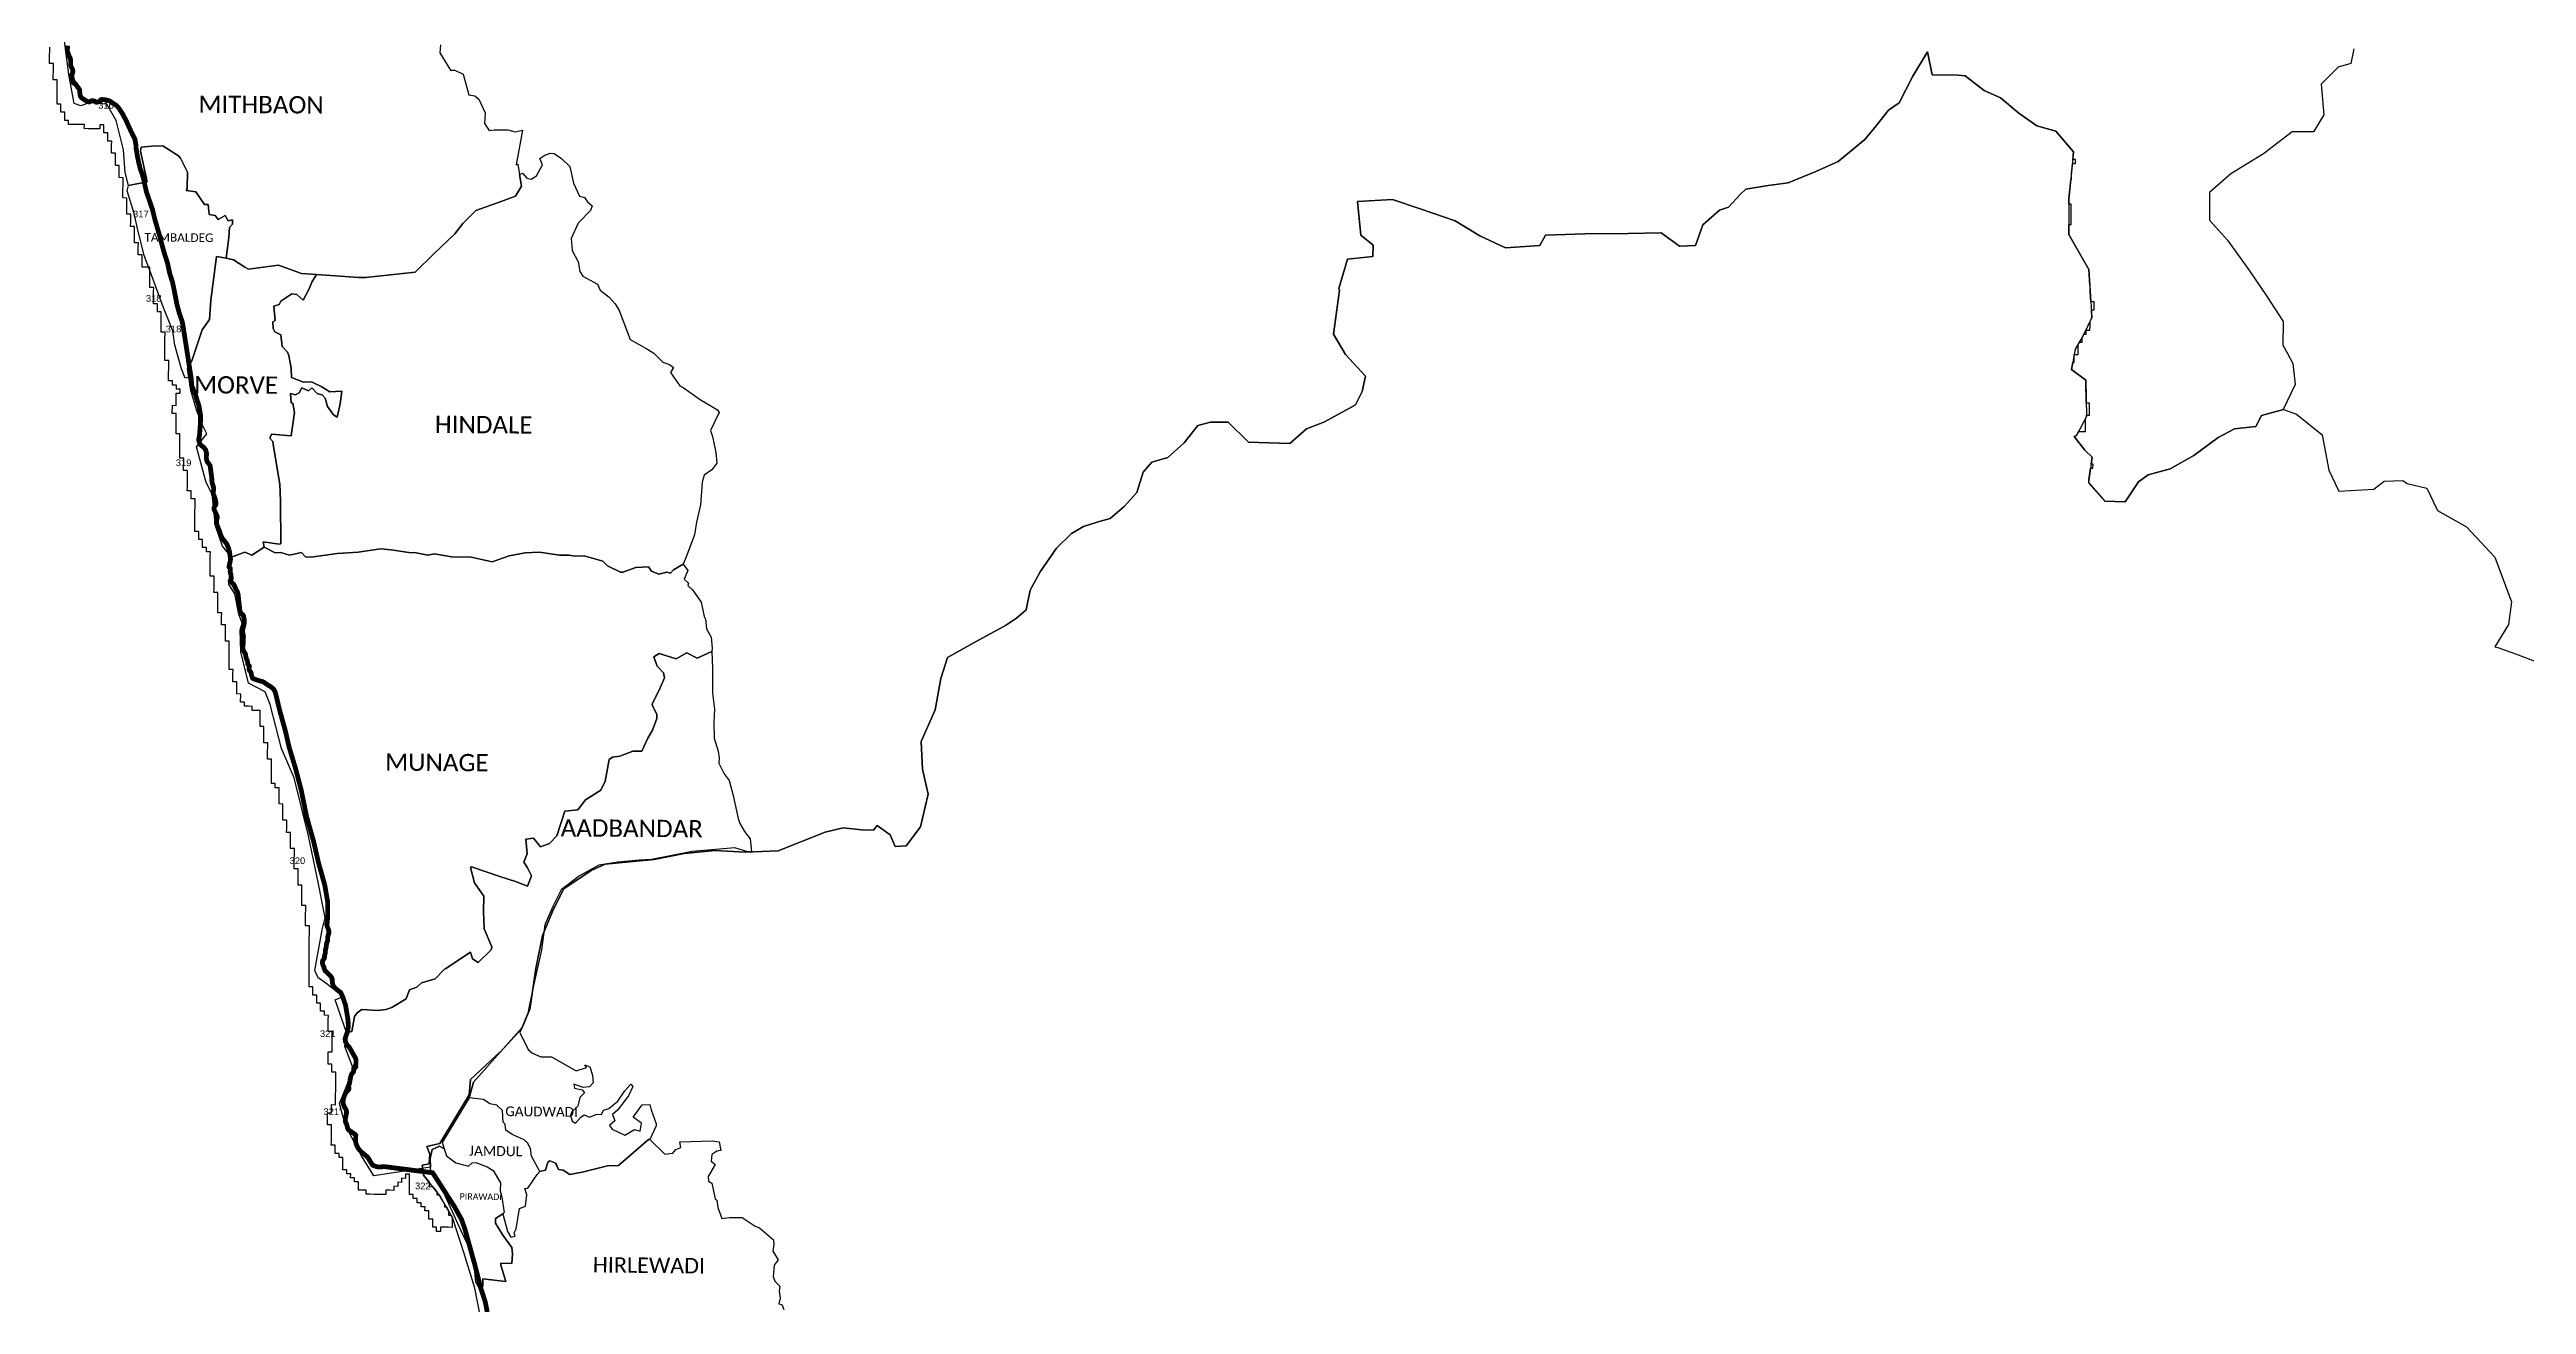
# Model space of a CAD drawing. Header units: metres. Extents: x 0 to 561379, y 0 to 4092696.
# Drawn here: x 328780 to 354622, y 1790208 to 1803302 of the extents above; entities that cross this region are included whole.
import ezdxf

# ---------------------------------------------------------------- set-up
doc = ezdxf.new("R2010")
doc.units = ezdxf.units.M
for name, color, linetype in [('COASTLINE', 5, 'Continuous'), ('NATURALLY PROTECTED', 3, 'Continuous'), ('TALUKA BOUNDRY', 150, 'Continuous'), ('VILLAGE BOUNDRY', 32, 'Continuous'), ('VILLAGE NAME', 1, 'Continuous')]:
    doc.layers.add(name, color=color, linetype=linetype)
doc.styles.get("Standard").update_dxf_attribs({"font": 'arial.ttf'})

msp = doc.modelspace()

# ---------------------------------------------------------------- linework, layer by layer
at = {"layer": 'COASTLINE', "const_width": 50, "flags": 128}
msp.add_lwpolyline([(328970, 1803343), (328968, 1803323), (328964, 1803302), (328966, 1803289), (328968, 1803276), (328974, 1803262), (328978, 1803252), (328981, 1803239), (328985, 1803233), (328988, 1803226), (328992, 1803220), (328995, 1803210), (329000, 1803194), (329000, 1803178), (328999, 1803152), (329001, 1803139), (329006, 1803122), (329014, 1803106), (329020, 1803094), (329022, 1803084), (329023, 1803070), (329021, 1803060), (329015, 1803051), (329012, 1803043), (329012, 1803031), (329015, 1803010), (329016, 1802989), (329019, 1802983), (329024, 1802978), (329027, 1802971), (329028, 1802963), (329029, 1802955), (329033, 1802951), (329036, 1802949), (329045, 1802947), (329055, 1802938), (329065, 1802921), (329078, 1802905), (329088, 1802892), (329094, 1802882), (329094, 1802872), (329094, 1802860), (329096, 1802845), (329098, 1802826), (329104, 1802812), (329115, 1802798), (329134, 1802784), (329156, 1802771), (329170, 1802762), (329186, 1802757), (329196, 1802756), (329201, 1802758), (329209, 1802764), (329217, 1802768), (329228, 1802769), (329240, 1802766), (329250, 1802764), (329254, 1802762), (329255, 1802760), (329265, 1802753), (329270, 1802752), (329296, 1802757), (329306, 1802767), (329311, 1802776), (329317, 1802780), (329326, 1802781), (329342, 1802780), (329359, 1802778), (329385, 1802773), (329408, 1802765), (329434, 1802748), (329470, 1802724), (329489, 1802707), (329501, 1802693), (329538, 1802637), (329574, 1802570), (329615, 1802481), (329639, 1802428), (329670, 1802368), (329681, 1802306), (329683, 1802271), (329695, 1802194), (329713, 1802109), (329726, 1802057), (329744, 1802010), (329761, 1801951), (329771, 1801903), (329791, 1801815), (329832, 1801697), (329854, 1801631), (329881, 1801521), (329896, 1801469), (329915, 1801403), (329927, 1801365), (329933, 1801341), (329945, 1801293), (329974, 1801187), (330010, 1801076), (330034, 1800965), (330062, 1800877), (330081, 1800787), (330110, 1800638), (330135, 1800546), (330162, 1800470), (330173, 1800414), (330259, 1799863), (330257, 1799849), (330263, 1799825), (330262, 1799816), (330260, 1799802), (330265, 1799791), (330282, 1799750), (330292, 1799724), (330301, 1799706), (330321, 1799637), (330336, 1799595), (330354, 1799497), (330355, 1799420), (330349, 1799337), (330342, 1799258), (330336, 1799238), (330339, 1799210), (330353, 1799180), (330391, 1799149), (330408, 1799126), (330417, 1799091), (330416, 1799037), (330419, 1799016), (330427, 1798998), (330445, 1798977), (330455, 1798960), (330458, 1798936), (330464, 1798893), (330472, 1798836), (330473, 1798803), (330478, 1798772), (330489, 1798743), (330492, 1798715), (330489, 1798689), (330487, 1798672), (330490, 1798658), (330500, 1798638), (330510, 1798604), (330516, 1798580), (330516, 1798562), (330512, 1798548), (330499, 1798530), (330496, 1798521), (330495, 1798507), (330509, 1798476), (330520, 1798452), (330527, 1798438), (330529, 1798425), (330528, 1798410), (330522, 1798387), (330522, 1798353), (330534, 1798323), (330552, 1798280), (330569, 1798228), (330582, 1798203), (330628, 1798144), (330648, 1798097), (330658, 1798056), (330668, 1797986), (330663, 1797954), (330658, 1797934), (330654, 1797917), (330652, 1797909), (330653, 1797902), (330660, 1797894), (330665, 1797888), (330666, 1797882), (330665, 1797867), (330664, 1797862), (330665, 1797846), (330668, 1797836), (330672, 1797823), (330673, 1797805), (330677, 1797789), (330676, 1797780), (330672, 1797770), (330665, 1797760), (330664, 1797756), (330666, 1797752), (330673, 1797747), (330680, 1797741), (330689, 1797733), (330699, 1797724), (330710, 1797706), (330723, 1797673), (330740, 1797643), (330747, 1797616), (330753, 1797559), (330759, 1797507), (330765, 1797451), (330773, 1797426), (330781, 1797416), (330797, 1797404), (330804, 1797390), (330811, 1797353), (330812, 1797334), (330810, 1797311), (330803, 1797282), (330798, 1797263), (330794, 1797245), (330793, 1797232), (330799, 1797204), (330803, 1797175), (330802, 1797160), (330800, 1797137), (330801, 1797116), (330801, 1797104), (330799, 1797093), (330796, 1797083), (330796, 1797071), (330795, 1797061), (330797, 1797052), (330800, 1797039), (330808, 1797020), (330820, 1797003), (330825, 1796989), (330828, 1796971), (330831, 1796952), (330835, 1796943), (330841, 1796932), (330846, 1796913), (330847, 1796891), (330852, 1796885), (330864, 1796872), (330865, 1796865), (330862, 1796854), (330860, 1796845), (330860, 1796833), (330868, 1796820), (330878, 1796808), (330883, 1796795), (330885, 1796780), (330890, 1796765), (330896, 1796746), (330904, 1796739), (330920, 1796732), (330944, 1796724), (330971, 1796715), (331001, 1796708), (331015, 1796701), (331036, 1796686), (331053, 1796674), (331083, 1796657), (331117, 1796630), (331135, 1796595), (331147, 1796546), (331182, 1796403), (331241, 1796189), (331278, 1796027), (331347, 1795798), (331405, 1795576), (331463, 1795293), (331534, 1795042), (331586, 1794816), (331651, 1794585), (331681, 1794410), (331682, 1794268), (331679, 1794221), (331677, 1794191), (331672, 1794177), (331673, 1794167), (331678, 1794148), (331689, 1794124), (331694, 1794100), (331694, 1794082), (331684, 1794052), (331681, 1794031), (331681, 1794006), (331679, 1793997), (331673, 1793986), (331670, 1793975), (331667, 1793942), (331663, 1793927), (331659, 1793912), (331657, 1793887), (331656, 1793872), (331651, 1793855), (331648, 1793842), (331649, 1793830), (331646, 1793818), (331636, 1793805), (331628, 1793793), (331626, 1793775), (331630, 1793754), (331642, 1793727), (331647, 1793707), (331658, 1793687), (331687, 1793659), (331713, 1793634), (331723, 1793618), (331728, 1793604), (331730, 1793571), (331736, 1793542), (331745, 1793525), (331762, 1793507), (331793, 1793481), (331817, 1793464), (331836, 1793423), (331868, 1793331), (331892, 1793188), (331898, 1793110), (331888, 1793051), (331871, 1793008), (331863, 1792978), (331866, 1792954), (331886, 1792913), (331908, 1792890), (331925, 1792860), (331941, 1792832), (331955, 1792806), (331969, 1792785), (331975, 1792769), (331977, 1792751), (331978, 1792737), (331977, 1792724), (331974, 1792710), (331972, 1792705), (331973, 1792699), (331976, 1792691), (331975, 1792685), (331972, 1792682), (331962, 1792682), (331956, 1792678), (331953, 1792672), (331954, 1792666), (331954, 1792652), (331953, 1792641), (331951, 1792635), (331942, 1792626), (331932, 1792614), (331927, 1792603), (331921, 1792583), (331915, 1792549), (331911, 1792525), (331902, 1792495), (331901, 1792483), (331902, 1792470), (331903, 1792459), (331901, 1792452), (331893, 1792441), (331879, 1792429), (331869, 1792416), (331860, 1792397), (331851, 1792371), (331845, 1792356), (331843, 1792341), (331842, 1792315), (331845, 1792297), (331855, 1792272), (331869, 1792247), (331876, 1792234), (331878, 1792224), (331878, 1792204), (331870, 1792164), (331865, 1792138), (331866, 1792122), (331870, 1792105), (331877, 1792094), (331883, 1792076), (331887, 1792056), (331893, 1792038), (331903, 1792026), (331930, 1792010), (331948, 1791995), (331963, 1791987), (331970, 1791980), (331975, 1791973), (331973, 1791960), (331973, 1791938), (331972, 1791916), (331977, 1791888), (331987, 1791861), (332007, 1791827), (332034, 1791799), (332076, 1791764), (332094, 1791749), (332111, 1791728), (332122, 1791705), (332138, 1791681), (332150, 1791662), (332161, 1791657), (332180, 1791650), (332195, 1791645), (332207, 1791643), (332228, 1791643), (332248, 1791644), (332267, 1791647), (332777, 1791582), (332834, 1791494), (332926, 1791350), (333001, 1791234), (333078, 1791095), (333115, 1790989), (333160, 1790826), (333214, 1790632), (333280, 1790375), (333324, 1790241), (333347, 1790128)], dxfattribs=at)
at = {"layer": 'NATURALLY PROTECTED', "const_width": 50, "flags": 128}
for points in [[(329311, 1802776), (329317, 1802780), (329326, 1802781), (329342, 1802780), (329347, 1802779)], [(329578, 1802562), (329615, 1802481), (329639, 1802428), (329670, 1802368), (329681, 1802306), (329683, 1802271), (329695, 1802194), (329713, 1802109), (329726, 1802057), (329744, 1802010), (329761, 1801951), (329771, 1801903), (329791, 1801815), (329832, 1801697), (329854, 1801631), (329881, 1801521), (329896, 1801469), (329915, 1801403), (329927, 1801365), (329933, 1801341), (329945, 1801293), (329974, 1801187), (330010, 1801076), (330032, 1800975)], [(330088, 1800750), (330109, 1800641)], [(330157, 1800483), (330162, 1800470), (330173, 1800414), (330188, 1800316)], [(330249, 1799923), (330259, 1799863), (330257, 1799849), (330263, 1799825), (330262, 1799816), (330260, 1799802), (330265, 1799791), (330282, 1799750), (330292, 1799724), (330301, 1799706), (330321, 1799637), (330336, 1799595), (330354, 1799497), (330355, 1799420), (330349, 1799337), (330342, 1799258), (330336, 1799238), (330339, 1799210), (330353, 1799180), (330391, 1799149), (330408, 1799126), (330417, 1799091), (330416, 1799037), (330419, 1799016), (330427, 1798998), (330445, 1798977), (330455, 1798960), (330458, 1798936), (330464, 1798893), (330472, 1798836), (330473, 1798803), (330478, 1798772), (330489, 1798743), (330492, 1798715), (330489, 1798689), (330487, 1798672), (330490, 1798658), (330500, 1798638), (330510, 1798604), (330516, 1798580), (330516, 1798562), (330512, 1798548), (330499, 1798530), (330496, 1798521), (330495, 1798507), (330509, 1798476), (330520, 1798452), (330527, 1798438), (330529, 1798425), (330528, 1798410), (330522, 1798387), (330522, 1798353), (330534, 1798323), (330552, 1798280), (330569, 1798228), (330582, 1798203), (330628, 1798144), (330648, 1798097), (330658, 1798056), (330668, 1797986), (330663, 1797954), (330658, 1797934), (330654, 1797917), (330652, 1797909), (330653, 1797902), (330660, 1797894), (330665, 1797888), (330666, 1797882), (330665, 1797867), (330664, 1797862), (330665, 1797846), (330668, 1797836), (330672, 1797823), (330673, 1797805), (330677, 1797789), (330676, 1797780), (330672, 1797770), (330665, 1797760), (330664, 1797756), (330666, 1797752), (330673, 1797747), (330680, 1797741), (330689, 1797733), (330699, 1797724), (330710, 1797706), (330723, 1797673), (330740, 1797643), (330747, 1797616), (330753, 1797559), (330759, 1797507), (330765, 1797451), (330773, 1797426), (330781, 1797416), (330797, 1797404), (330804, 1797390), (330811, 1797353), (330812, 1797334), (330810, 1797311), (330803, 1797282), (330798, 1797263), (330794, 1797245), (330793, 1797232), (330795, 1797222)], [(330961, 1796718), (330971, 1796715), (331001, 1796708), (331015, 1796701), (331036, 1796686), (331053, 1796674), (331083, 1796657), (331117, 1796630), (331135, 1796595), (331147, 1796546), (331182, 1796403), (331241, 1796189), (331278, 1796027), (331347, 1795798), (331405, 1795576), (331463, 1795293), (331534, 1795042), (331586, 1794816), (331651, 1794585), (331681, 1794410), (331682, 1794268), (331679, 1794221), (331677, 1794191), (331672, 1794177), (331673, 1794167), (331678, 1794148), (331689, 1794124), (331694, 1794100), (331694, 1794082), (331684, 1794052), (331681, 1794031), (331681, 1794006), (331679, 1793997), (331673, 1793986), (331670, 1793975), (331667, 1793942), (331663, 1793927), (331659, 1793912), (331657, 1793887), (331656, 1793872), (331651, 1793855), (331648, 1793842), (331649, 1793830), (331646, 1793818), (331636, 1793805), (331628, 1793793), (331627, 1793790)], [(331817, 1793464), (331836, 1793423), (331868, 1793331), (331892, 1793188), (331898, 1793110), (331888, 1793051), (331871, 1793008), (331863, 1792978), (331866, 1792954), (331886, 1792913), (331908, 1792890), (331925, 1792860), (331941, 1792832), (331955, 1792806), (331969, 1792785), (331975, 1792769), (331977, 1792751), (331978, 1792737), (331977, 1792724), (331974, 1792710), (331972, 1792705), (331973, 1792699), (331976, 1792691), (331975, 1792685), (331972, 1792682), (331962, 1792682), (331960, 1792681)], [(331960, 1792681), (331956, 1792678), (331953, 1792672), (331954, 1792666), (331954, 1792652), (331953, 1792641), (331951, 1792635), (331942, 1792626), (331932, 1792614), (331927, 1792603), (331921, 1792583), (331915, 1792549), (331911, 1792525), (331902, 1792495), (331901, 1792483), (331902, 1792470), (331903, 1792459), (331901, 1792452), (331893, 1792441), (331879, 1792429), (331869, 1792416), (331860, 1792397), (331851, 1792371), (331845, 1792356), (331843, 1792341), (331842, 1792315), (331845, 1792297), (331855, 1792272), (331869, 1792247), (331876, 1792234), (331878, 1792224), (331878, 1792204), (331870, 1792164), (331865, 1792138), (331866, 1792122), (331870, 1792105), (331877, 1792094), (331883, 1792076), (331887, 1792056), (331893, 1792038), (331903, 1792026), (331930, 1792010), (331948, 1791995), (331963, 1791987), (331970, 1791980), (331975, 1791973), (331973, 1791960), (331973, 1791938), (331972, 1791916), (331977, 1791888), (331987, 1791861), (332007, 1791827), (332034, 1791799), (332076, 1791764), (332094, 1791749), (332111, 1791728), (332122, 1791705), (332138, 1791681), (332150, 1791662), (332161, 1791657), (332180, 1791650), (332195, 1791645), (332207, 1791643), (332228, 1791643), (332248, 1791644), (332267, 1791647)], [(332777, 1791582), (332834, 1791494), (332926, 1791350), (332974, 1791275)], [(333203, 1790672), (333214, 1790632), (333280, 1790375), (333324, 1790241), (333347, 1790128)]]:
    msp.add_lwpolyline(points, dxfattribs=at)
at = {"layer": 'TALUKA BOUNDRY'}
for points in [[(352820, 1803309, 0), (352789, 1803156, 0), (352659, 1803120, 0), (352481, 1802941, 0), (352507, 1802621, 0), (352400, 1802442, 0), (352179, 1802442, 0), (351880, 1802213, 0), (351537, 1802004, 0), (351316, 1801810, 0), (351317, 1801521, 0), (351502, 1801315, 0), (351732, 1800992, 0), (351910, 1800734, 0), (352084, 1800465, 0), (352081, 1800216, 0), (352127, 1800139, 0), (352186, 1800025, 0), (352209, 1799809, 0), (352085, 1799545, 0), (352086, 1799545, 0), (351858, 1799484, 0), (351798, 1799368, 0), (351576, 1799345, 0), (351405, 1799254, 0), (351152, 1799068, 0), (350905, 1798928, 0), (350675, 1798865, 0), (350573, 1798791, 0), (350434, 1798582, 0), (350222, 1798591, 0), (350057, 1798779, 0), (350058, 1798813, 0), (350075, 1798935, 0), (350099, 1798935, 0), (350100, 1798977, 0), (350081, 1798977, 0), (350091, 1799048, 0), (350015, 1799122, 0), (349904, 1799264, 0), (349927, 1799276, 0), (349949, 1799317, 0), (349979, 1799317, 0), (350020, 1799316, 0), (350021, 1799359, 0), (350021, 1799401, 0), (350021, 1799443, 0), (350021, 1799452, 0), (350033, 1799474, 0), (350033, 1799475, 0), (350033, 1799486, 0), (350062, 1799486, 0), (350063, 1799528, 0), (350063, 1799570, 0), (350063, 1799613, 0), (350030, 1799613, 0), (350024, 1799852, 0), (349874, 1799964, 0), (349888, 1800037, 0), (349902, 1800037, 0), (349903, 1800079, 0), (349903, 1800113, 0), (349905, 1800122, 0), (349944, 1800122, 0), (349944, 1800164, 0), (349945, 1800206, 0), (349945, 1800227, 0), (349957, 1800248, 0), (349986, 1800248, 0), (349986, 1800291, 0), (349986, 1800298, 0), (349998, 1800320, 0), (350005, 1800333, 0), (350027, 1800333, 0), (350028, 1800375, 0), (350068, 1800375, 0), (350069, 1800417, 0), (350069, 1800459, 0), (350069, 1800466, 0), (350088, 1800507, 0), (350083, 1800586, 0), (350111, 1800586, 0), (350111, 1800629, 0), (350111, 1800671, 0), (350078, 1800671, 0), (350071, 1800775, 0), (350071, 1800798, 0), (350072, 1800841, 0), (350067, 1800841, 0), (350056, 1801006, 0), (349847, 1801373, 0), (349848, 1801477, 0), (349871, 1801477, 0), (349872, 1801519, 0), (349872, 1801562, 0), (349872, 1801604, 0), (349873, 1801689, 0), (349849, 1801689, 0), (349849, 1801740, 0), (349869, 1801943, 0), (349875, 1801943, 0), (349875, 1801985, 0), (349875, 1802006, 0), (349886, 1802112, 0), (349917, 1802112, 0), (349917, 1802154, 0), (349890, 1802155, 0), (349898, 1802235, 0), (349711, 1802451, 0), (349513, 1802507, 0), (349326, 1802637, 0), (349134, 1802800, 0), (348965, 1802875, 0), (348766, 1803029, 0), (348694, 1803036, 0), (348421, 1803037, 0), (348372, 1803278, 0), (348220, 1803026, 0), (348078, 1802748, 0), (348078, 1802747, 0), (347965, 1802670, 0), (347838, 1802508, 0), (347721, 1802365, 0), (347441, 1802134, 0), (347209, 1802029, 0), (346921, 1801911, 0), (346712, 1801883, 0), (346478, 1801847, 0), (346478, 1801846, 0), (346419, 1801789, 0), (346296, 1801656, 0), (346202, 1801628, 0), (346028, 1801472, 0), (345953, 1801258, 0), (345785, 1801249, 0), (345596, 1801389, 0), (345249, 1801383, 0), (344797, 1801380, 0), (344389, 1801365, 0), (344330, 1801257, 0), (343970, 1801232, 0), (343703, 1801360, 0), (343446, 1801516, 0), (343080, 1801639, 0), (342793, 1801737, 0), (342426, 1801718, 0), (342461, 1801365, 0), (342589, 1801261, 0), (342587, 1801144, 0), (342321, 1801116, 0), (342231, 1800808, 0), (342237, 1800790, 0), (342177, 1800333, 0), (342301, 1800119, 0), (342508, 1799894, 0), (342476, 1799734, 0), (342405, 1799595, 0), (342312, 1799542, 0), (342075, 1799415, 0), (341893, 1799345, 0), (341719, 1799190, 0), (341290, 1799205, 0), (341075, 1799415, 0), (340894, 1799416, 0), (340759, 1799381, 0), (340618, 1799198, 0), (340447, 1799047, 0), (340281, 1798997, 0), (340191, 1798893, 0), (340124, 1798682, 0), (339992, 1798535, 0), (339844, 1798408, 0), (339720, 1798375, 0), (339569, 1798324, 0), (339441, 1798253, 0), (339286, 1798099, 0), (339114, 1797852, 0), (339012, 1797661, 0), (338968, 1797457, 0), (338867, 1797370, 0), (338754, 1797291, 0), (338440, 1797121, 0), (338150, 1796960, 0), (338078, 1796740, 0), (338018, 1796413, 0), (337873, 1796082, 0), (337886, 1795794, 0), (337946, 1795534, 0), (337914, 1795402, 0), (337866, 1795191, 0), (337718, 1794992, 0), (337602, 1794985, 0), (337549, 1795109, 0), (337414, 1795206, 0), (337375, 1795158, 0), (337252, 1795159, 0), (337059, 1795181, 0), (336873, 1795136, 0), (336381, 1794940, 0), (336041, 1794926, 0), (335725, 1794945, 0), (335400, 1794915, 0), (335087, 1794850, 0), (334576, 1794802, 0), (334429, 1794735, 0), (334146, 1794545, 0), (334036, 1794334, 0), (333922, 1794059, 0), (333854, 1793712, 0), (333789, 1793286, 0), (333789, 1793290, 0), (333706, 1793087, 0), (333480, 1792841, 0), (333480, 1792845, 0), (333173, 1792555, 0), (333156, 1792396, 0), (333035, 1792195, 0), (332851, 1791888, 0), (332715, 1791857, 0), (332746, 1791777, 0), (332741, 1791677, 0), (332668, 1791662, 0), (332682, 1791558, 0), (332743, 1791480, 0), (332739, 1791480, 0), (332739, 1791438, 0), (332777, 1791437, 0), (332820, 1791382, 0), (332820, 1791352, 0), (332844, 1791352, 0), (332847, 1791349, 0), (332861, 1791324, 0), (332861, 1791310, 0), (332870, 1791310, 0), (332901, 1791256, 0), (332901, 1791225, 0), (332920, 1791225, 0), (332942, 1791187, 0), (332942, 1791182, 0), (332941, 1791140, 0), (332970, 1791140, 0), (332982, 1791119, 0), (332982, 1791097, 0), (332982, 1791055, 0), (332981, 1791012, 0), (332940, 1791013, 0), (332900, 1791013, 0), (332859, 1791013, 0), (332858, 1790971, 0), (332817, 1790971, 0), (332818, 1791014, 0), (332777, 1791014, 0), (332777, 1791056, 0), (332777, 1791099, 0), (332736, 1791099, 0), (332737, 1791141, 0), (332737, 1791184, 0), (332696, 1791184, 0), (332697, 1791226, 0), (332656, 1791227, 0), (332656, 1791269, 0), (332615, 1791269, 0), (332615, 1791312, 0), (332574, 1791312, 0), (332575, 1791354, 0), (332534, 1791355, 0), (332534, 1791397, 0), (332534, 1791439, 0), (332535, 1791482, 0), (332535, 1791524, 0), (332535, 1791566, 0), (332495, 1791567, 0), (332494, 1791524, 0), (332453, 1791525, 0), (332453, 1791482, 0), (332412, 1791483, 0), (332412, 1791440, 0), (332371, 1791441, 0), (332370, 1791398, 0), (332330, 1791399, 0), (332289, 1791399, 0), (332288, 1791357, 0), (332247, 1791357, 0), (332166, 1791357, 0), (332125, 1791358, 0), (332084, 1791358, 0), (332084, 1791400, 0), (332043, 1791401, 0), (332002, 1791401, 0), (332003, 1791443, 0), (332003, 1791486, 0), (331962, 1791486, 0), (331962, 1791528, 0), (331921, 1791529, 0), (331922, 1791571, 0), (331881, 1791571, 0), (331881, 1791614, 0), (331840, 1791614, 0), (331840, 1791656, 0), (331841, 1791699, 0), (331841, 1791741, 0), (331800, 1791741, 0), (331801, 1791784, 0), (331760, 1791784, 0), (331760, 1791826, 0), (331760, 1791869, 0), (331719, 1791869, 0), (331720, 1791911, 0), (331720, 1791954, 0), (331720, 1791996, 0), (331721, 1792038, 0), (331721, 1792081, 0), (331680, 1792081, 0), (331680, 1792123, 0), (331681, 1792166, 0), (331681, 1792208, 0), (331722, 1792208, 0), (331722, 1792250, 0), (331723, 1792293, 0), (331763, 1792292, 0), (331764, 1792335, 0), (331764, 1792377, 0), (331765, 1792462, 0), (331765, 1792504, 0), (331765, 1792546, 0), (331766, 1792589, 0), (331766, 1792631, 0), (331725, 1792631, 0), (331725, 1792674, 0), (331726, 1792716, 0), (331685, 1792716, 0), (331686, 1792801, 0), (331686, 1792843, 0), (331727, 1792843, 0), (331728, 1793055, 0), (331688, 1793055, 0), (331688, 1793097, 0), (331688, 1793140, 0), (331688, 1793182, 0), (331689, 1793224, 0), (331648, 1793225, 0), (331648, 1793267, 0), (331607, 1793267, 0), (331608, 1793310, 0), (331608, 1793352, 0), (331567, 1793352, 0), (331567, 1793395, 0), (331568, 1793437, 0), (331527, 1793437, 0), (331527, 1793480, 0), (331527, 1793522, 0), (331487, 1793523, 0), (331487, 1793565, 0), (331487, 1793607, 0), (331488, 1793692, 0), (331488, 1793734, 0), (331488, 1793777, 0), (331489, 1793904, 0), (331490, 1793946, 0), (331490, 1793988, 0), (331490, 1794031, 0), (331491, 1794073, 0), (331491, 1794115, 0), (331491, 1794158, 0), (331450, 1794158, 0), (331451, 1794200, 0), (331451, 1794243, 0), (331451, 1794285, 0), (331452, 1794327, 0), (331452, 1794370, 0), (331411, 1794370, 0), (331412, 1794412, 0), (331412, 1794455, 0), (331412, 1794497, 0), (331412, 1794539, 0), (331413, 1794582, 0), (331372, 1794582, 0), (331372, 1794624, 0), (331373, 1794667, 0), (331373, 1794709, 0), (331373, 1794752, 0), (331332, 1794752, 0), (331333, 1794794, 0), (331333, 1794837, 0), (331334, 1794921, 0), (331334, 1794964, 0), (331293, 1794964, 0), (331293, 1795006, 0), (331294, 1795049, 0), (331294, 1795133, 0), (331253, 1795134, 0), (331254, 1795176, 0), (331254, 1795218, 0), (331254, 1795261, 0), (331213, 1795261, 0), (331214, 1795303, 0), (331214, 1795346, 0), (331214, 1795388, 0), (331215, 1795430, 0), (331174, 1795431, 0), (331174, 1795473, 0), (331175, 1795515, 0), (331175, 1795558, 0), (331175, 1795600, 0), (331134, 1795600, 0), (331135, 1795643, 0), (331094, 1795643, 0), (331094, 1795685, 0), (331094, 1795728, 0), (331095, 1795770, 0), (331096, 1795897, 0), (331055, 1795897, 0), (331055, 1795940, 0), (331055, 1795982, 0), (331056, 1796024, 0), (331056, 1796067, 0), (331015, 1796067, 0), (331015, 1796109, 0), (331016, 1796152, 0), (331016, 1796194, 0), (331016, 1796237, 0), (330976, 1796237, 0), (330976, 1796279, 0), (330976, 1796322, 0), (330976, 1796364, 0), (330977, 1796406, 0), (330936, 1796407, 0), (330895, 1796407, 0), (330895, 1796449, 0), (330854, 1796450, 0), (330814, 1796450, 0), (330814, 1796492, 0), (330773, 1796493, 0), (330774, 1796577, 0), (330733, 1796578, 0), (330733, 1796620, 0), (330733, 1796662, 0), (330734, 1796705, 0), (330693, 1796705, 0), (330693, 1796747, 0), (330693, 1796790, 0), (330694, 1796832, 0), (330653, 1796832, 0), (330653, 1796875, 0), (330653, 1796917, 0), (330654, 1796959, 0), (330654, 1797002, 0), (330654, 1797044, 0), (330655, 1797086, 0), (330655, 1797129, 0), (330614, 1797129, 0), (330615, 1797171, 0), (330615, 1797214, 0), (330615, 1797256, 0), (330616, 1797298, 0), (330575, 1797299, 0), (330575, 1797341, 0), (330575, 1797383, 0), (330576, 1797426, 0), (330535, 1797426, 0), (330535, 1797468, 0), (330535, 1797511, 0), (330536, 1797553, 0), (330536, 1797638, 0), (330495, 1797638, 0), (330496, 1797680, 0), (330496, 1797723, 0), (330496, 1797765, 0), (330497, 1797808, 0), (330456, 1797808, 0), (330456, 1797850, 0), (330456, 1797893, 0), (330457, 1797935, 0), (330457, 1797977, 0), (330457, 1798020, 0), (330458, 1798062, 0), (330417, 1798062, 0), (330417, 1798105, 0), (330376, 1798105, 0), (330377, 1798147, 0), (330377, 1798190, 0), (330336, 1798190, 0), (330336, 1798232, 0), (330337, 1798275, 0), (330296, 1798275, 0), (330296, 1798317, 0), (330296, 1798360, 0), (330297, 1798402, 0), (330297, 1798444, 0), (330297, 1798487, 0), (330298, 1798529, 0), (330298, 1798571, 0), (330298, 1798614, 0), (330258, 1798614, 0), (330258, 1798656, 0), (330258, 1798699, 0), (330217, 1798699, 0), (330218, 1798741, 0), (330218, 1798784, 0), (330218, 1798826, 0), (330219, 1798868, 0), (330219, 1798911, 0), (330178, 1798911, 0), (330178, 1798953, 0), (330179, 1798996, 0), (330179, 1799038, 0), (330138, 1799038, 0), (330138, 1799081, 0), (330139, 1799123, 0), (330139, 1799166, 0), (330139, 1799208, 0), (330140, 1799293, 0), (330099, 1799293, 0), (330100, 1799335, 0), (330100, 1799378, 0), (330100, 1799420, 0), (330100, 1799462, 0), (330101, 1799505, 0), (330060, 1799505, 0), (330061, 1799590, 0), (330101, 1799589, 0), (330102, 1799632, 0), (330102, 1799674, 0), (330102, 1799716, 0), (330143, 1799716, 0), (330144, 1799758, 0), (330103, 1799759, 0), (330103, 1799801, 0), (330062, 1799801, 0), (330063, 1799844, 0), (330022, 1799844, 0), (330022, 1799886, 0), (330022, 1799929, 0), (330023, 1799971, 0), (330023, 1800013, 0), (330023, 1800056, 0), (329982, 1800056, 0), (329983, 1800098, 0), (329983, 1800141, 0), (329983, 1800183, 0), (329984, 1800225, 0), (329984, 1800268, 0), (329985, 1800353, 0), (329944, 1800353, 0), (329944, 1800395, 0), (329944, 1800438, 0), (329945, 1800480, 0), (329945, 1800522, 0), (329945, 1800565, 0), (329905, 1800565, 0), (329905, 1800607, 0), (329905, 1800650, 0), (329864, 1800650, 0), (329865, 1800692, 0), (329865, 1800735, 0), (329865, 1800777, 0), (329866, 1800819, 0), (329825, 1800820, 0), (329825, 1800862, 0), (329825, 1800904, 0), (329826, 1801031, 0), (329745, 1801032, 0), (329745, 1801074, 0), (329746, 1801159, 0), (329705, 1801159, 0), (329705, 1801202, 0), (329705, 1801244, 0), (329706, 1801286, 0), (329665, 1801287, 0), (329665, 1801329, 0), (329665, 1801371, 0), (329666, 1801414, 0), (329666, 1801456, 0), (329625, 1801456, 0), (329626, 1801499, 0), (329626, 1801541, 0), (329626, 1801583, 0), (329585, 1801584, 0), (329586, 1801626, 0), (329586, 1801668, 0), (329586, 1801711, 0), (329587, 1801753, 0), (329546, 1801754, 0), (329546, 1801796, 0), (329546, 1801838, 0), (329547, 1801881, 0), (329547, 1801923, 0), (329547, 1801965, 0), (329506, 1801966, 0), (329507, 1802008, 0), (329507, 1802050, 0), (329507, 1802093, 0), (329467, 1802093, 0), (329467, 1802135, 0), (329467, 1802178, 0), (329468, 1802220, 0), (329427, 1802220, 0), (329427, 1802263, 0), (329427, 1802305, 0), (329428, 1802347, 0), (329387, 1802348, 0), (329387, 1802390, 0), (329387, 1802432, 0), (329346, 1802433, 0), (329347, 1802475, 0), (329347, 1802517, 0), (329306, 1802518, 0), (329306, 1802475, 0), (329265, 1802476, 0), (329183, 1802476, 0), (329142, 1802477, 0), (329143, 1802519, 0), (329020, 1802520, 0), (328979, 1802520, 0), (328979, 1802563, 0), (328938, 1802563, 0), (328939, 1802605, 0), (328939, 1802648, 0), (328898, 1802648, 0), (328899, 1802690, 0), (328899, 1802733, 0), (328858, 1802733, 0), (328858, 1802775, 0), (328859, 1802860, 0), (328859, 1802902, 0), (328860, 1802945, 0), (328860, 1802987, 0), (328819, 1802987, 0), (328819, 1803030, 0), (328820, 1803072, 0), (328820, 1803157, 0), (328780, 1803157, 0), (328780, 1803199, 0), (328780, 1803242, 0), (328781, 1803284, 0), (328781, 1803326, 0)], [(333277, 1790074, 0), (333218, 1790378, 0), (333101, 1790751, 0), (332984, 1791116, 0), (332847, 1791349, 0), (332682, 1791558, 0), (332668, 1791662, 0), (332741, 1791677, 0), (332746, 1791777, 0), (332715, 1791857, 0), (332851, 1791888, 0), (333035, 1792195, 0), (333156, 1792396, 0), (333173, 1792555, 0), (333480, 1792845, 0), (333480, 1792841, 0), (333706, 1793087, 0), (333706, 1793087, 0), (333789, 1793290, 0), (333789, 1793286, 0), (333854, 1793712, 0), (333922, 1794059, 0), (334036, 1794334, 0), (334146, 1794545, 0), (334429, 1794735, 0), (334576, 1794802, 0), (335087, 1794850, 0), (335400, 1794915, 0), (335725, 1794945, 0), (336041, 1794926, 0), (336381, 1794940, 0), (336873, 1795136, 0), (337059, 1795181, 0), (337252, 1795159, 0), (337375, 1795158, 0), (337375, 1795158, 0), (337414, 1795206, 0), (337549, 1795109, 0), (337602, 1794985, 0), (337718, 1794992, 0), (337866, 1795191, 0), (337914, 1795402, 0), (337946, 1795534, 0), (337886, 1795794, 0), (337886, 1795794, 0), (337873, 1796082, 0), (338018, 1796413, 0), (338018, 1796413, 0), (338078, 1796740, 0), (338150, 1796960, 0), (338440, 1797121, 0), (338754, 1797291, 0), (338867, 1797370, 0), (338968, 1797457, 0), (339012, 1797661, 0), (339012, 1797661, 0), (339114, 1797852, 0), (339286, 1798099, 0), (339441, 1798253, 0), (339441, 1798253, 0), (339569, 1798324, 0), (339720, 1798375, 0), (339844, 1798408, 0), (339992, 1798535, 0), (340124, 1798682, 0), (340191, 1798893, 0), (340281, 1798997, 0), (340447, 1799047, 0), (340618, 1799198, 0), (340759, 1799381, 0), (340759, 1799381, 0), (340894, 1799416, 0), (341075, 1799415, 0), (341290, 1799205, 0), (341719, 1799190, 0), (341893, 1799345, 0), (342075, 1799415, 0), (342312, 1799542, 0), (342405, 1799595, 0), (342476, 1799734, 0), (342508, 1799894, 0), (342301, 1800119, 0), (342177, 1800333, 0), (342177, 1800333, 0), (342237, 1800790, 0), (342231, 1800808, 0), (342321, 1801116, 0), (342587, 1801144, 0), (342589, 1801261, 0), (342461, 1801365, 0), (342426, 1801718, 0), (342426, 1801718, 0), (342793, 1801737, 0), (343080, 1801639, 0), (343446, 1801516, 0), (343446, 1801516, 0), (343703, 1801360, 0), (343970, 1801232, 0), (344330, 1801257, 0), (344389, 1801365, 0), (344389, 1801365, 0), (344797, 1801380, 0), (345249, 1801383, 0), (345596, 1801389, 0), (345785, 1801249, 0), (345953, 1801258, 0), (346028, 1801472, 0), (346202, 1801628, 0), (346296, 1801656, 0), (346419, 1801789, 0), (346478, 1801846, 0), (346478, 1801847, 0), (346712, 1801883, 0), (346921, 1801911, 0), (347209, 1802029, 0), (347441, 1802134, 0), (347721, 1802365, 0), (347838, 1802508, 0), (347965, 1802670, 0), (348078, 1802747, 0), (348078, 1802748, 0), (348220, 1803026, 0), (348372, 1803278, 0), (348421, 1803037, 0), (348694, 1803036, 0), (348766, 1803029, 0), (348965, 1802875, 0), (349134, 1802800, 0), (349326, 1802637, 0), (349513, 1802507, 0), (349711, 1802451, 0), (349898, 1802235, 0), (349849, 1801740, 0), (349847, 1801373, 0), (350056, 1801006, 0), (350088, 1800507, 0), (349998, 1800320, 0), (349915, 1800177, 0), (349874, 1799964, 0), (350024, 1799852, 0), (350033, 1799475, 0), (350033, 1799474, 0), (349927, 1799276, 0), (349904, 1799264, 0), (350015, 1799122, 0), (350091, 1799048, 0), (350053, 1798783, 0), (350222, 1798591, 0), (350434, 1798582, 0), (350573, 1798791, 0), (350675, 1798865, 0), (350905, 1798928, 0), (351152, 1799068, 0), (351405, 1799254, 0), (351576, 1799345, 0), (351798, 1799368, 0), (351858, 1799484, 0), (351858, 1799484, 0), (352086, 1799545, 0), (352224, 1799499, 0), (352224, 1799499, 0), (352491, 1799282, 0), (352561, 1798914, 0), (352665, 1798695, 0), (353029, 1798716, 0), (353138, 1798799, 0), (353138, 1798799, 0), (353334, 1798804, 0), (353376, 1798773, 0), (353584, 1798725, 0), (353693, 1798493, 0), (353997, 1798321, 0), (353997, 1798321, 0), (354294, 1798006, 0), (354467, 1797541, 0), (354436, 1797303, 0), (354294, 1797070, 0), (354323, 1797062, 0), (354507, 1796997, 0), (354748, 1796907, 0)]]:
    msp.add_polyline3d(points, dxfattribs=at)
at = {"layer": 'VILLAGE BOUNDRY'}
for points in [[(332860, 1803353, 0), (332850, 1803267, 0), (332962, 1803088, 0), (333009, 1803086, 0), (333096, 1803046, 0), (333154, 1802831, 0), (333218, 1802819, 0), (333257, 1802784, 0), (333324, 1802643, 0), (333319, 1802530, 0), (333366, 1802457, 0), (333419, 1802465, 0), (333561, 1802463, 0), (333638, 1802443, 0), (333715, 1802461, 0), (333648, 1802101, 0), (333664, 1802108, 0), (333682, 1802000, 0), (333703, 1801876, 0), (333641, 1801774, 0), (333482, 1801713, 0), (333229, 1801623, 0), (333093, 1801488, 0), (333009, 1801378, 0), (332785, 1801166, 0), (332596, 1800979, 0), (332078, 1800923, 0), (332006, 1800924, 0), (331565, 1800954, 0), (331409, 1800965, 0), (331169, 1801052, 0), (330857, 1801011, 0), (330816, 1801030, 0), (330700, 1801109, 0), (330621, 1801124, 0), (330650, 1801341, 0), (330657, 1801447, 0), (330689, 1801481, 0), (330689, 1801527, 0), (330642, 1801515, 0), (330612, 1801570, 0), (330539, 1801530, 0), (330508, 1801572, 0), (330446, 1801582, 0), (330433, 1801686, 0), (330397, 1801686, 0), (330306, 1801817, 0), (330204, 1801830, 0), (330216, 1801849, 0), (330220, 1802024, 0), (330145, 1802168, 0), (330124, 1802192, 0), (329961, 1802297, 0), (329845, 1802295, 0), (329737, 1802284, 0), (329730, 1802242, 0), (329797, 1801922, 0), (329604, 1801883, 0), (329569, 1802019, 0), (329552, 1802256, 0), (329475, 1802563, 0), (329377, 1802732, 0), (329192, 1802747, 0), (329107, 1802714, 0), (329037, 1802738, 0), (328982, 1803043, 0), (328905, 1803633, 0)], [(333412, 1789935, 0), (333318, 1790234, 0), (333256, 1790393, 0), (333301, 1790397, 0), (333299, 1790474, 0), (333541, 1790446, 0), (333489, 1790618, 0), (333489, 1790639, 0), (333604, 1790637, 0), (333610, 1790736, 0), (333603, 1790802, 0), (333509, 1790932, 0), (333431, 1791058, 0), (333433, 1791104, 0), (333508, 1791155, 0), (333557, 1790969, 0), (333593, 1790909, 0), (333638, 1790920, 0), (333627, 1790954, 0), (333648, 1790996, 0), (333684, 1791210, 0), (333745, 1791233, 0), (333758, 1791352, 0), (333740, 1791417, 0), (333769, 1791423, 0), (333866, 1791563, 0), (333895, 1791595, 0), (333955, 1791609, 0), (333978, 1791692, 0), (334001, 1791705, 0), (334061, 1791681, 0), (334089, 1791616, 0), (334140, 1791611, 0), (334209, 1791564, 0), (334338, 1791587, 0), (334602, 1791656, 0), (334717, 1791659, 0), (335029, 1791930, 0), (335042, 1791928, 0), (335200, 1791776, 0), (335282, 1791786, 0), (335313, 1791824, 0), (335366, 1791845, 0), (335357, 1791905, 0), (335698, 1791915, 0), (335766, 1791905, 0), (335783, 1791815, 0), (335743, 1791807, 0), (335690, 1791772, 0), (335683, 1791703, 0), (335723, 1791669, 0), (335653, 1791544, 0), (335656, 1791495, 0), (335689, 1791472, 0), (335725, 1791309, 0), (335740, 1791295, 0), (335751, 1791220, 0), (335794, 1791106, 0), (335869, 1791117, 0), (336006, 1791115, 0), (336142, 1791025, 0), (336188, 1791009, 0), (336333, 1790884, 0), (336336, 1790838, 0), (336327, 1790763, 0), (336382, 1790673, 0), (336339, 1790617, 0), (336328, 1790499, 0), (336347, 1790450, 0), (336398, 1790399, 0), (336392, 1790347, 0), (336402, 1790273, 0), (336389, 1790216, 0), (336421, 1790208, 0), (336440, 1790157, 0)]]:
    msp.add_polyline3d(points, dxfattribs=at)
for points in [[(330689, 1801481, 0), (330657, 1801447, 0), (330650, 1801341, 0), (330621, 1801124, 0), (330522, 1801143, 0), (330463, 1800688, 0), (330449, 1800484, 0), (330372, 1800376, 0), (330264, 1800053, 0), (330219, 1799974, 0), (330233, 1799884, 0), (330194, 1799874, 0), (330156, 1799971, 0), (330086, 1800219, 0), (330066, 1800366, 0), (329965, 1800617, 0), (329848, 1800940, 0), (329768, 1801154, 0), (329699, 1801434, 0), (329664, 1801592, 0), (329589, 1801829, 0), (329604, 1801883, 0), (329797, 1801922, 0), (329730, 1802242, 0), (329737, 1802284, 0), (329845, 1802295, 0), (329961, 1802297, 0), (330124, 1802192, 0), (330145, 1802168, 0), (330220, 1802024, 0), (330216, 1801849, 0), (330204, 1801830, 0), (330306, 1801817, 0), (330397, 1801686, 0), (330433, 1801686, 0), (330446, 1801582, 0), (330508, 1801572, 0), (330539, 1801530, 0), (330612, 1801570, 0), (330642, 1801515, 0), (330689, 1801527, 0)], [(335767, 1799514, 0), (335675, 1799327, 0), (335696, 1799265, 0), (335733, 1799097, 0), (335743, 1798988, 0), (335691, 1798917, 0), (335609, 1798861, 0), (335589, 1798787, 0), (335573, 1798552, 0), (335528, 1798372, 0), (335507, 1798237, 0), (335429, 1798025, 0), (335389, 1797932, 0), (335291, 1797873, 0), (335260, 1797840, 0), (335219, 1797850, 0), (335136, 1797829, 0), (335060, 1797859, 0), (335030, 1797905, 0), (334897, 1797899, 0), (334762, 1797848, 0), (334737, 1797848, 0), (334601, 1797914, 0), (334553, 1797965, 0), (334356, 1798020, 0), (334265, 1798015, 0), (334202, 1798028, 0), (334101, 1798028, 0), (333891, 1798059, 0), (333741, 1798052, 0), (333574, 1798018, 0), (333397, 1797956, 0), (333178, 1798005, 0), (332974, 1798010, 0), (332797, 1798041, 0), (332726, 1798025, 0), (332606, 1798051, 0), (332527, 1798053, 0), (332345, 1798083, 0), (332233, 1798092, 0), (332000, 1798059, 0), (331780, 1798044, 0), (331508, 1798006, 0), (331451, 1798008, 0), (331407, 1798054, 0), (331282, 1798027, 0), (331192, 1798054, 0), (331134, 1798050, 0), (331019, 1798110, 0), (331019, 1798110, 0), (331007, 1798164, 0), (331177, 1798141, 0), (331193, 1798145, 0), (331189, 1798594, 0), (331183, 1798767, 0), (331115, 1799161, 0), (331111, 1799211, 0), (331077, 1799247, 0), (331094, 1799290, 0), (331300, 1799272, 0), (331334, 1799514, 0), (331319, 1799612, 0), (331300, 1799617, 0), (331295, 1799714, 0), (331346, 1799700, 0), (331385, 1799721, 0), (331412, 1799771, 0), (331480, 1799740, 0), (331516, 1799773, 0), (331577, 1799711, 0), (331623, 1799701, 0), (331656, 1799666, 0), (331679, 1799579, 0), (331743, 1799492, 0), (331781, 1799466, 0), (331811, 1799606, 0), (331830, 1799737, 0), (331704, 1799732, 0), (331613, 1799787, 0), (331514, 1799836, 0), (331429, 1799831, 0), (331305, 1799882, 0), (331300, 1799978, 0), (331275, 1800109, 0), (331261, 1800145, 0), (331207, 1800204, 0), (331194, 1800325, 0), (331129, 1800356, 0), (331114, 1800390, 0), (331108, 1800462, 0), (331132, 1800475, 0), (331118, 1800623, 0), (331176, 1800641, 0), (331194, 1800678, 0), (331308, 1800755, 0), (331358, 1800746, 0), (331427, 1800686, 0), (331489, 1800806, 0), (331517, 1800874, 0), (331565, 1800954, 0), (332006, 1800924, 0), (332078, 1800923, 0), (332596, 1800979, 0), (332785, 1801166, 0), (333009, 1801378, 0), (333093, 1801488, 0), (333229, 1801623, 0), (333482, 1801713, 0), (333641, 1801774, 0), (333703, 1801876, 0), (333682, 1802000, 0), (333713, 1802014, 0), (333759, 1801960, 0), (333805, 1801949, 0), (333861, 1801985, 0), (333924, 1802100, 0), (333895, 1802166, 0), (333946, 1802201, 0), (334003, 1802221, 0), (334045, 1802216, 0), (334121, 1802165, 0), (334208, 1802082, 0), (334245, 1801908, 0), (334309, 1801772, 0), (334362, 1801757, 0), (334393, 1801712, 0), (334441, 1801671, 0), (334423, 1801622, 0), (334295, 1801490, 0), (334223, 1801332, 0), (334231, 1801204, 0), (334295, 1801087, 0), (334314, 1800987, 0), (334343, 1800939, 0), (334496, 1800855, 0), (334523, 1800792, 0), (334619, 1800718, 0), (334682, 1800650, 0), (334724, 1800581, 0), (334837, 1800277, 0), (335012, 1800180, 0), (335083, 1800134, 0), (335180, 1800041, 0), (335247, 1800016, 0), (335290, 1799984, 0), (335258, 1799933, 0), (335356, 1799793, 0), (335390, 1799777, 0), (335569, 1799651, 0), (335749, 1799543, 0)], [(331114, 1800390, 0), (331129, 1800356, 0), (331194, 1800325, 0), (331207, 1800204, 0), (331261, 1800145, 0), (331275, 1800109, 0), (331300, 1799978, 0), (331305, 1799882, 0), (331429, 1799831, 0), (331514, 1799836, 0), (331613, 1799787, 0), (331704, 1799732, 0), (331830, 1799737, 0), (331811, 1799606, 0), (331781, 1799466, 0), (331743, 1799492, 0), (331679, 1799579, 0), (331656, 1799666, 0), (331623, 1799701, 0), (331577, 1799711, 0), (331516, 1799773, 0), (331480, 1799740, 0), (331412, 1799771, 0), (331385, 1799721, 0), (331346, 1799700, 0), (331295, 1799714, 0), (331300, 1799617, 0), (331319, 1799612, 0), (331334, 1799514, 0), (331300, 1799272, 0), (331094, 1799290, 0), (331077, 1799247, 0), (331111, 1799211, 0), (331115, 1799161, 0), (331183, 1798767, 0), (331189, 1798594, 0), (331193, 1798145, 0), (331177, 1798141, 0), (331007, 1798164, 0), (331019, 1798110, 0), (330891, 1798027, 0), (330816, 1798057, 0), (330677, 1798006, 0), (330584, 1798121, 0), (330512, 1798331, 0), (330478, 1798663, 0), (330415, 1798786, 0), (330312, 1799157, 0), (330421, 1799291, 0), (330376, 1799383, 0), (330317, 1799534, 0), (330255, 1799743, 0), (330233, 1799884, 0), (330219, 1799974, 0), (330264, 1800053, 0), (330372, 1800376, 0), (330449, 1800484, 0), (330463, 1800688, 0), (330522, 1801143, 0), (330621, 1801124, 0), (330700, 1801109, 0), (330816, 1801030, 0), (330857, 1801011, 0), (331169, 1801052, 0), (331409, 1800965, 0), (331565, 1800954, 0), (331517, 1800874, 0), (331489, 1800806, 0), (331427, 1800686, 0), (331358, 1800746, 0), (331308, 1800755, 0), (331194, 1800678, 0), (331176, 1800641, 0), (331118, 1800623, 0), (331132, 1800475, 0), (331108, 1800462, 0)], [(335694, 1797057, 0), (335688, 1797022, 0), (335537, 1796951, 0), (335427, 1797006, 0), (335316, 1796946, 0), (335139, 1796999, 0), (335084, 1796967, 0), (335120, 1796867, 0), (335186, 1796799, 0), (335195, 1796745, 0), (335150, 1796643, 0), (335070, 1796480, 0), (335067, 1796462, 0), (335117, 1796366, 0), (335114, 1796322, 0), (335070, 1796200, 0), (335021, 1796118, 0), (334958, 1795980, 0), (334867, 1795981, 0), (334731, 1795928, 0), (334654, 1795917, 0), (334618, 1795895, 0), (334576, 1795667, 0), (334532, 1795573, 0), (334373, 1795473, 0), (334290, 1795369, 0), (334155, 1795355, 0), (334073, 1795099, 0), (333997, 1795018, 0), (333903, 1794982, 0), (333829, 1795075, 0), (333750, 1795062, 0), (333763, 1794910, 0), (333728, 1794824, 0), (333767, 1794765, 0), (333807, 1794682, 0), (333766, 1794574, 0), (333642, 1794621, 0), (333479, 1794674, 0), (333181, 1794775, 0), (333173, 1794767, 0), (333213, 1794606, 0), (333312, 1794467, 0), (333307, 1794310, 0), (333313, 1794128, 0), (333395, 1793938, 0), (333386, 1793907, 0), (333250, 1793777, 0), (333193, 1793816, 0), (333173, 1793883, 0), (332915, 1793712, 0), (332899, 1793705, 0), (332802, 1793606, 0), (332661, 1793564, 0), (332612, 1793519, 0), (332536, 1793492, 0), (332500, 1793396, 0), (332350, 1793307, 0), (332289, 1793287, 0), (332203, 1793276, 0), (332038, 1793287, 0), (331990, 1793251, 0), (331963, 1793211, 0), (331932, 1793056, 0), (331877, 1793047, 0), (331758, 1793388, 0), (331839, 1793420, 0), (331662, 1793559, 0), (331582, 1793616, 0), (331547, 1793692, 0), (331623, 1794116, 0), (331656, 1794241, 0), (331585, 1794596, 0), (331483, 1795097, 0), (331332, 1795704, 0), (331200, 1796009, 0), (331082, 1796469, 0), (331028, 1796601, 0), (330857, 1796692, 0), (330774, 1797019, 0), (330770, 1797249, 0), (330791, 1797318, 0), (330754, 1797412, 0), (330714, 1797623, 0), (330650, 1797725, 0), (330677, 1798006, 0), (330816, 1798057, 0), (330891, 1798027, 0), (331019, 1798110, 0), (331134, 1798050, 0), (331192, 1798054, 0), (331282, 1798027, 0), (331407, 1798054, 0), (331451, 1798008, 0), (331508, 1798006, 0), (331780, 1798044, 0), (332000, 1798059, 0), (332233, 1798092, 0), (332345, 1798083, 0), (332527, 1798053, 0), (332606, 1798051, 0), (332726, 1798025, 0), (332797, 1798041, 0), (332974, 1798010, 0), (333178, 1798005, 0), (333397, 1797956, 0), (333574, 1798018, 0), (333741, 1798052, 0), (333891, 1798059, 0), (334101, 1798028, 0), (334202, 1798028, 0), (334265, 1798015, 0), (334356, 1798020, 0), (334553, 1797965, 0), (334601, 1797914, 0), (334737, 1797848, 0), (334762, 1797848, 0), (334897, 1797899, 0), (335030, 1797905, 0), (335060, 1797859, 0), (335136, 1797829, 0), (335219, 1797850, 0), (335260, 1797840, 0), (335291, 1797873, 0), (335389, 1797932, 0), (335440, 1797868, 0), (335400, 1797776, 0), (335445, 1797733, 0), (335439, 1797710, 0), (335487, 1797666, 0), (335579, 1797537, 0), (335610, 1797387, 0), (335623, 1797357, 0), (335634, 1797257, 0), (335683, 1797172, 0)], [(336105, 1794934, 0), (336064, 1794932, 0), (335930, 1794973, 0), (335484, 1794933, 0), (335059, 1794850, 0), (334931, 1794844, 0), (334710, 1794823, 0), (334509, 1794792, 0), (334308, 1794679, 0), (334119, 1794535, 0), (334035, 1794369, 0), (333947, 1794170, 0), (333913, 1793909, 0), (333820, 1793489, 0), (333771, 1793246, 0), (333706, 1793096, 0), (333202, 1792526, 0), (333158, 1792364, 0), (332876, 1791898, 0), (332898, 1791832, 0), (332847, 1791858, 0), (332772, 1791826, 0), (332752, 1791731, 0), (332754, 1791640, 0), (332163, 1791549, 0), (332033, 1791758, 0), (331866, 1792077, 0), (331806, 1792305, 0), (331950, 1792664, 0), (331860, 1792900, 0), (331877, 1793047, 0), (331932, 1793056, 0), (331963, 1793211, 0), (331990, 1793251, 0), (332038, 1793287, 0), (332203, 1793276, 0), (332289, 1793287, 0), (332350, 1793307, 0), (332500, 1793396, 0), (332536, 1793492, 0), (332612, 1793519, 0), (332661, 1793564, 0), (332802, 1793606, 0), (332899, 1793705, 0), (332915, 1793712, 0), (333173, 1793883, 0), (333193, 1793816, 0), (333250, 1793777, 0), (333386, 1793907, 0), (333395, 1793938, 0), (333313, 1794128, 0), (333307, 1794310, 0), (333312, 1794467, 0), (333213, 1794606, 0), (333173, 1794767, 0), (333181, 1794775, 0), (333479, 1794674, 0), (333642, 1794621, 0), (333766, 1794574, 0), (333807, 1794682, 0), (333767, 1794765, 0), (333728, 1794824, 0), (333763, 1794910, 0), (333750, 1795062, 0), (333829, 1795075, 0), (333903, 1794982, 0), (333997, 1795018, 0), (334073, 1795099, 0), (334155, 1795355, 0), (334290, 1795369, 0), (334373, 1795473, 0), (334532, 1795573, 0), (334576, 1795667, 0), (334618, 1795895, 0), (334654, 1795917, 0), (334731, 1795928, 0), (334867, 1795981, 0), (334958, 1795980, 0), (335021, 1796118, 0), (335070, 1796200, 0), (335114, 1796322, 0), (335117, 1796366, 0), (335067, 1796462, 0), (335070, 1796480, 0), (335150, 1796643, 0), (335195, 1796745, 0), (335186, 1796799, 0), (335120, 1796867, 0), (335084, 1796967, 0), (335139, 1796999, 0), (335316, 1796946, 0), (335427, 1797006, 0), (335537, 1796951, 0), (335688, 1797022, 0), (335695, 1796843, 0), (335698, 1796586, 0), (335716, 1796420, 0), (335711, 1796280, 0), (335715, 1796116, 0), (335754, 1795982, 0), (335767, 1795911, 0), (335764, 1795855, 0), (335818, 1795746, 0), (335869, 1795674, 0), (335911, 1795518, 0), (335964, 1795279, 0), (335981, 1795225, 0), (336031, 1795144, 0), (336089, 1795066, 0)], [(333706, 1793096, 0), (333685, 1793047, 0), (333772, 1792868, 0), (333820, 1792830, 0), (333907, 1792792, 0), (334018, 1792791, 0), (334274, 1792646, 0), (334382, 1792681, 0), (334363, 1792707, 0), (334418, 1792689, 0), (334445, 1792602, 0), (334453, 1792522, 0), (334412, 1792479, 0), (334348, 1792473, 0), (334250, 1792505, 0), (334258, 1792465, 0), (334337, 1792446, 0), (334360, 1792416, 0), (334311, 1792366, 0), (334293, 1792277, 0), (334229, 1792217, 0), (334216, 1792181, 0), (334233, 1792122, 0), (334268, 1792099, 0), (334324, 1792164, 0), (334359, 1792186, 0), (334412, 1792161, 0), (334491, 1792193, 0), (334539, 1792190, 0), (334558, 1792234, 0), (334614, 1792253, 0), (334709, 1792331, 0), (334783, 1792438, 0), (334846, 1792508, 0), (334864, 1792481, 0), (334820, 1792386, 0), (334705, 1792234, 0), (334652, 1792190, 0), (334678, 1792124, 0), (334623, 1792076, 0), (334648, 1792036, 0), (334781, 1791976, 0), (334882, 1792034, 0), (334941, 1792017, 0), (334956, 1792099, 0), (334870, 1792163, 0), (334963, 1792292, 0), (335042, 1792293, 0), (335056, 1792238, 0), (335110, 1792093, 0), (335110, 1792072, 0), (335042, 1791928, 0), (335029, 1791930, 0), (334717, 1791659, 0), (334602, 1791656, 0), (334338, 1791587, 0), (334209, 1791564, 0), (334140, 1791611, 0), (334089, 1791616, 0), (334060, 1791681, 0), (334001, 1791705, 0), (333978, 1791692, 0), (333955, 1791609, 0), (333895, 1791595, 0), (333807, 1791756, 0), (333796, 1791835, 0), (333766, 1791895, 0), (333732, 1791925, 0), (333606, 1791980, 0), (333539, 1792028, 0), (333534, 1792088, 0), (333513, 1792110, 0), (333505, 1792233, 0), (333448, 1792286, 0), (333375, 1792302, 0), (333309, 1792348, 0), (333158, 1792363, 0), (333202, 1792526, 0), (333706, 1793096, 0)], [(333610, 1790736, 0), (333604, 1790637, 0), (333489, 1790639, 0), (333489, 1790618, 0), (333541, 1790446, 0), (333299, 1790474, 0), (333301, 1790397, 0), (333256, 1790393, 0), (333226, 1790441, 0), (333203, 1790704, 0), (333071, 1790984, 0), (332875, 1791412, 0), (332755, 1791616, 0), (332754, 1791640, 0), (332752, 1791731, 0), (332772, 1791826, 0), (332847, 1791858, 0), (332898, 1791832, 0), (332920, 1791759, 0), (333019, 1791686, 0), (333150, 1791650, 0), (333189, 1791686, 0), (333226, 1791690, 0), (333345, 1791645, 0), (333408, 1791606, 0), (333483, 1791477, 0), (333481, 1791395, 0), (333500, 1791326, 0), (333522, 1791166, 0), (333508, 1791155, 0), (333433, 1791104, 0), (333431, 1791058, 0), (333509, 1790932, 0), (333603, 1790802, 0)]]:
    msp.add_polyline3d(points, close=True, dxfattribs=at)

# ---------------------------------------------------------------- texts
at = {"layer": 'NATURALLY PROTECTED', "char_height": 70, "attachment_point": 1}
for s, width, insert in [('316', 95.17, (329287, 1802756)), ('317', 95.17, (329651, 1801621)), ('318', 95.17, (329785, 1800742)), ("318'", 95.17, (329992, 1800421)), ('319', 95.17, (330097, 1799026)), ('320', 228.04, (331284, 1794873)), ('321', 95.17, (331601, 1793069)), ("321'", 228.46, (331638, 1792255)), ('322', 95.17, (332593, 1791480))]:
    msp.add_mtext_dynamic_manual_height_columns(s, width=width, gutter_width=1, heights=[0], dxfattribs=dict(at, insert=insert))
at = {"layer": 'VILLAGE NAME', "attachment_point": 1}
for s, width, gutter_width, insert, char_height, rotation in [('{\\fCalibri|b0|i0|c0|p34;MITHBAON}', 1779.61, 902, (330334, 1802823), 180.34, 359.6139), ('{\\fCalibri|b0|i0|c0|p34;TAMBALDEG}', 876.84, 444, (329770, 1801388), 88.86, 359.6139), ('{\\fCalibri|b0|i0|c0|p34;MORVE}', 1779.61, 902, (330288, 1799896), 180.34, 359.6139), ('{\\fCalibri|b0|i0|c0|p34;HINDALE}', 1779.61, 902, (332801, 1799482), 180.34, 359.6139), ('{\\fCalibri|b0|i0|c0|p34;MUNAGE}', 1779.61, 902, (332282, 1795958), 180.34, 359.6139), ('{\\fCalibri|b0|i0|c0|p34;AADBANDAR}', 1779.61, 902, (334113, 1795272), 180.34, 359.6139), ('{\\fCalibri|b0|i0|c0|p34;GAUDWADI}', 998.47, 506, (333535, 1792275), 101.18, 359.3742), ('{\\fCalibri|b0|i0|c0|p34;JAMDUL}', 1024.7, 519, (333157, 1791864), 103.84, 359.3742), ('{\\fCalibri|b0|i0|c0|p34;PIRAWADI}', 661.03, 335, (333058, 1791369), 66.99, 359.3742), ('{\\fCalibri|b0|i0|c0|p34;HIRLEWADI}', 1589.79, 806, (334449, 1790704), 161.11, 359.3742)]:
    msp.add_mtext_dynamic_manual_height_columns(s, width=width, gutter_width=gutter_width, heights=[0], dxfattribs=dict(at, insert=insert, char_height=char_height, rotation=rotation))

doc.saveas('drawing.dxf')
